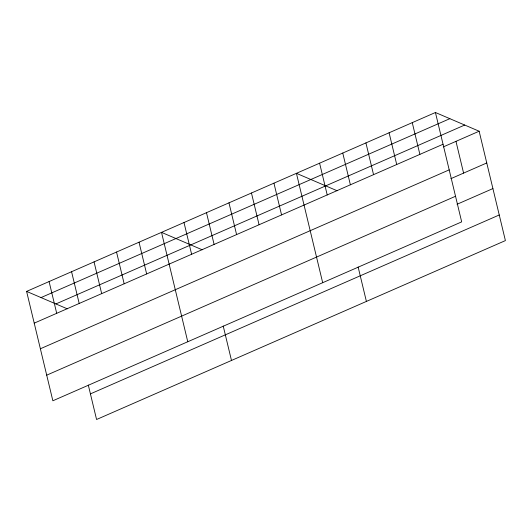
<?xml version="1.0" encoding="UTF-8"?>
<svg xmlns="http://www.w3.org/2000/svg" width="532" height="532" viewBox="0 0 532 532"><rect width="100%" height="100%" fill="white"/><g stroke="black" fill="none" stroke-linecap="round" stroke-linejoin="round"><path stroke-width="0.8" d="M435.429 112.498L461.683 221.877L52.861 400.782L26.6 291.403L435.429 112.498L479.139 131.218L505.4 240.597L96.571 419.502L88.312 385.082M41.024 297.581L449.853 118.676M55.887 303.945L464.715 125.04M34.221 323.15L443.05 144.245M443.269 146.912L479.139 131.218M40.372 348.766L449.201 169.861M450.89 178.659L486.76 162.958M46.71 375.166L455.532 196.261M457.041 204.275L492.911 188.581M90.427 393.88L499.249 214.975M337.102 190.742L296.424 173.326L322.685 282.705M202.187 249.781L161.515 232.364L187.769 341.743M26.6 291.403L67.278 308.819M455.971 141.352L463.591 173.1M412.26 122.639L419.881 154.38M389.092 132.774L396.712 164.521M365.923 142.915L373.544 174.656M342.761 153.05L350.382 184.797M358.136 267.004L366.402 301.425M319.592 163.191L327.213 194.931M273.94 183.168L281.561 214.908M251.456 193.003L259.077 224.75M228.966 202.845L236.587 234.592M206.483 212.687L214.103 244.427M223.221 326.043L231.487 360.463M183.999 222.522L191.62 254.269M139.025 242.206L146.646 273.947M116.541 252.042L124.162 283.789M94.058 261.884L101.679 293.631M71.574 271.726L79.195 303.466M49.084 281.561L56.705 313.308"/></g></svg>
